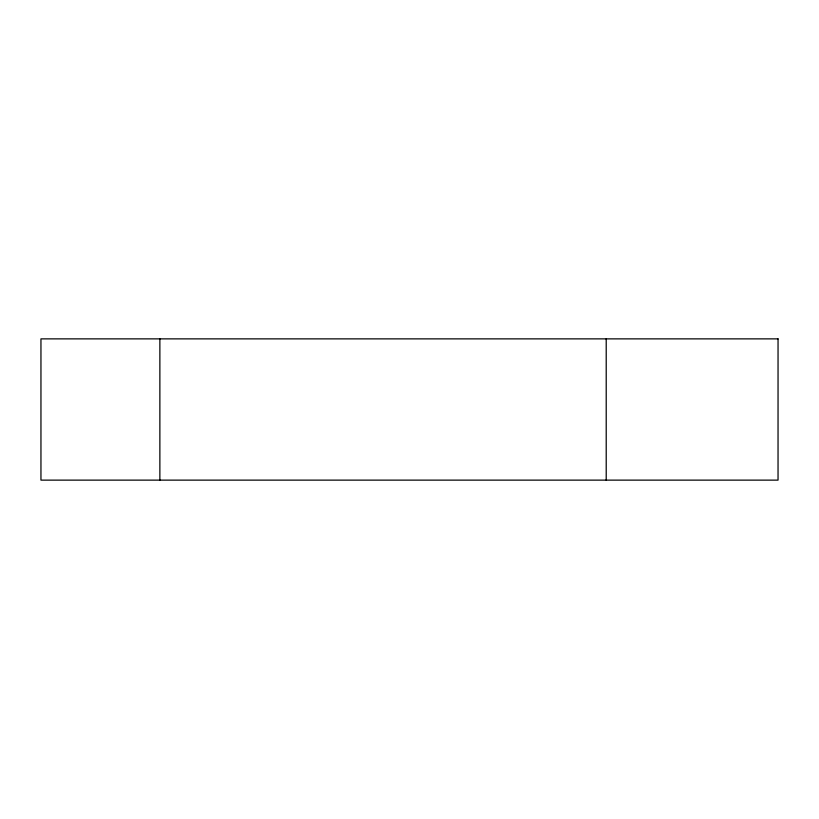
<?xml version="1.0" encoding="UTF-8"?>
<svg xmlns="http://www.w3.org/2000/svg" width="819" height="819" viewBox="0 0 819 819"><rect width="100%" height="100%" fill="white"/><g stroke="black" fill="none" stroke-linecap="round" stroke-linejoin="round"><path stroke-width="1.23" d="M606.214 338.871L606.214 480.129M159.869 338.871L159.869 480.129M778.04 338.871L40.95 338.871L40.95 480.129L778.04 480.129L778.05 338.871"/></g></svg>
